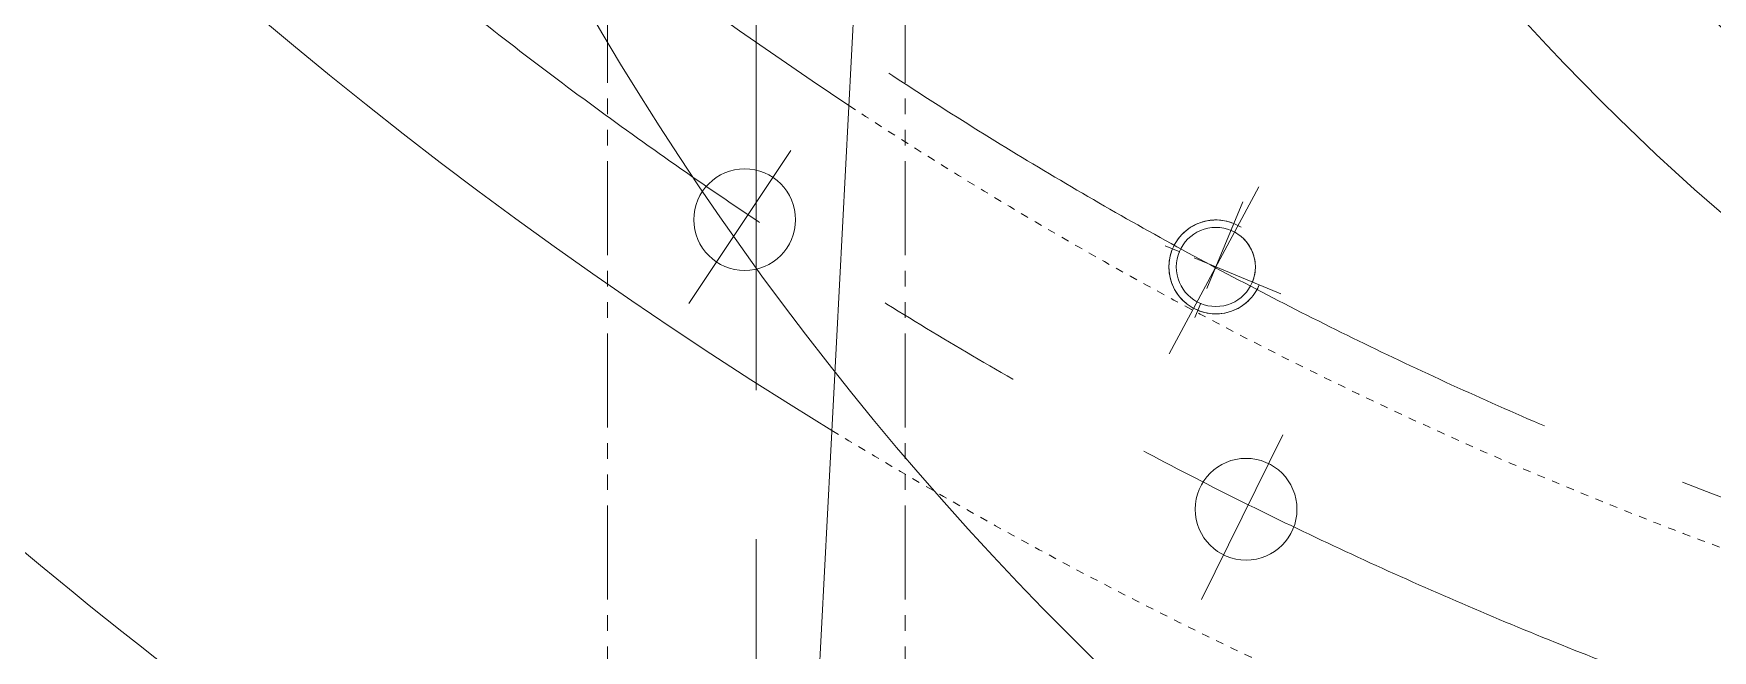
# Model space of a CAD drawing. Header units: millimetres. Extents: x 2 to 671028, y -1 to 511258.
# Drawn here: x 92918 to 98366, y 87670 to 89671 of the extents above; entities that cross this region are included whole.
import ezdxf

# ---------------------------------------------------------------- set-up
doc = ezdxf.new("R2010")
doc.units = ezdxf.units.MM
doc.header["$LTSCALE"] = 25.4
for name, pattern in [('ACAD_ISO02W100', [15, 12, -3]), ('CENTER', [50.800000000000004, 31.75, -6.35, 6.35, -6.35]), ('双点画线', [22, 12, -2, 2, -2, 2, -2]), ('点画线', [18, 12, -2, 2, -2]), ('虚线', [2, 1, -1])]:
    doc.linetypes.add(name, pattern=pattern)
for name, color, linetype, lineweight in [('CAXA1', 5, 'CENTER', 5), ('中心线层', 5, 'CENTER', 5), ('细实线层', 7, 'Continuous', 5), ('虚线层', 6, 'ACAD_ISO02W100', 5)]:
    doc.layers.add(name, color=color, linetype=linetype, lineweight=lineweight)

msp = doc.modelspace()

# ---------------------------------------------------------------- linework, layer by layer
at = {"color": 7, "lineweight": 5}
for p, q in [((95857.21793920804, 95045.87514764201), (95383.71899021581, 86010.97698060912)), ((96649.3847830137, 89024.48348629786), (96643.7429661905, 89018.84166949094)), ((96655.31413776164, 89029.82230131459), (96649.3847830137, 89024.48348629786)), ((96661.51477856857, 89034.84348121916), (96655.31413776164, 89029.82230131459)), ((96667.96970983685, 89039.53326330558), (96661.51477856857, 89034.84348121916)), ((96674.66123907507, 89043.87879320425), (96667.96970983685, 89039.53326330558)), ((96681.57102529738, 89047.86816012874), (96674.66123907507, 89043.87879320425)), ((96688.68012919702, 89051.49042949392), (96681.57102529738, 89047.86816012874)), ((96695.9690652359, 89054.73567290971), (96688.68012919702, 89051.49042949392)), ((96703.41785498799, 89057.59499540138), (96695.9690652359, 89054.73567290971)), ((96711.0060818074, 89060.06055975256), (96703.41785498799, 89057.59499540138)), ((96718.71294689212, 89062.12560802742), (96711.0060818074, 89060.06055975256)), ((96726.51732627039, 89063.78448006931), (96718.71294689212, 89062.12560802742)), ((96734.39782866217, 89065.03262903221), (96726.51732627039, 89063.78448006931)), ((96742.33285414518, 89065.86663381907), (96734.39782866217, 89065.03262903221)), ((96750.30065341198, 89066.28420848491), (96742.33285414518, 89065.86663381907)), ((96758.27938726392, 89066.28420848491), (96750.30065341198, 89066.28420848491)), ((96766.24718653072, 89065.86663381907), (96758.27938726392, 89066.28420848491)), ((96774.18221203737, 89065.03262903221), (96766.24718653072, 89065.86663381907)), ((96782.06271442916, 89063.78448006931), (96774.18221203737, 89065.03262903221)), ((96789.86709380742, 89062.12560802742), (96782.06271442916, 89063.78448006931)), ((96797.57395889216, 89060.06055975256), (96789.86709380742, 89062.12560802742)), ((96805.1621856879, 89057.59499540138), (96797.57395889216, 89060.06055975256)), ((96803.40388998535, 89032.5078023759), (96812.61097544, 89054.73567290971)), ((96809.54212719497, 89029.7748830966), (96803.40388998535, 89032.5078023759)), ((96803.40388998535, 89032.5078023759), (96803.40388998535, 89032.5078023759)), ((96812.61097544, 89054.73567290971), (96805.1621856879, 89057.59499540138)), ((96815.52892219459, 89026.7244586793), (96809.54212719497, 89029.7748830966)), ((96812.61097544, 89054.73567290971), (96812.61097544, 89054.73567290971)), ((96821.34786564314, 89023.3648901255), (96815.52892219459, 89026.7244586793)), ((96826.98300815892, 89019.70538576963), (96821.34786564314, 89023.3648901255)), ((96613.4907796038, 88972.25738724953), (96610.63145711065, 88964.80859750483)), ((96616.73602299594, 88979.54632331057), (96613.4907796038, 88972.25738724953)), ((96613.4907796038, 88972.25738724953), (96613.4907796038, 88972.25738724953)), ((96620.3582923818, 88986.65542722055), (96616.73602299594, 88979.54632331057)), ((96624.34765929595, 88993.56521341922), (96620.3582923818, 88986.65542722055)), ((96628.69318920054, 89000.25674266483), (96624.34765929595, 88993.56521341922)), ((96633.3829712914, 89006.71167393608), (96628.69318920054, 89000.25674266483)), ((96638.40415119004, 89012.91231472378), (96633.3829712914, 89006.71167393608)), ((96643.7429661905, 89018.84166949094), (96638.40415119004, 89012.91231472378)), ((96832.41890427169, 89015.75597606237), (96826.98300815892, 89019.70538576963)), ((96837.64065455325, 89011.52748606788), (96832.41890427169, 89015.75597606237)), ((96842.63394654167, 89007.03150577171), (96837.64065455325, 89011.52748606788)), ((96847.38509396218, 89002.28035835414), (96842.63394654167, 89007.03150577171)), ((96851.8810742687, 88997.28706637313), (96847.38509396218, 89002.28035835414)), ((96856.10956424546, 88992.06531609895), (96851.8810742687, 88997.28706637313)), ((96860.05897395272, 88986.62941998619), (96856.10956424546, 88992.06531609895)), ((96863.71847833075, 88980.99427744378), (96860.05897395272, 88986.62941998619)), ((96867.07804686387, 88975.17533401001), (96863.71847833075, 88980.99427744378)), ((96870.12847128116, 88969.18853900449), (96867.07804686387, 88975.17533401001)), ((96872.86139056046, 88963.05030181113), (96870.12847128116, 88969.18853900449)), ((96602.3598186841, 88925.89359834616), (96601.94224399903, 88917.92579908231)), ((96601.94224399903, 88917.92579908231), (96601.94224399903, 88909.9470652348)), ((96603.19382347834, 88933.82862385281), (96602.3598186841, 88925.89359834616)), ((96604.44197244715, 88941.70912624017), (96603.19382347834, 88933.82862385281)), ((96606.10084447131, 88949.51350560808), (96604.44197244715, 88941.70912624017)), ((96608.16589275651, 88957.22037068837), (96606.10084447131, 88949.51350560808)), ((96610.63145711065, 88964.80859750483), (96608.16589275651, 88957.22037068837)), ((96875.26931394522, 88956.77744691337), (96872.86139056046, 88963.05030181113)), ((96877.34564150122, 88950.38716777603), (96875.26931394522, 88956.77744691337)), ((96879.08468214214, 88943.8969797072), (96877.34564150122, 88950.38716777603)), ((96880.48166931325, 88937.32467185798), (96879.08468214214, 88943.8969797072)), ((96881.53277393091, 88930.68825846691), (96880.48166931325, 88937.32467185798)), ((96882.2351150041, 88924.00592948626), (96881.53277393091, 88930.68825846691)), ((96882.58676746428, 88917.29600071754), (96882.2351150041, 88924.00592948626)), ((96882.58676746428, 88910.57686359956), (96882.58676746428, 88917.29600071754)), ((96601.94224399903, 88909.9470652348), (96602.3598186841, 88901.97926596948)), ((96602.3598186841, 88901.97926596948), (96603.19382347834, 88894.04424046283)), ((96603.19382347834, 88894.04424046283), (96604.44197244715, 88886.16373807103)), ((96604.44197244715, 88886.16373807103), (96606.10084447131, 88878.35935870756)), ((96606.10084447131, 88878.35935870756), (96608.16589275651, 88870.65249362282)), ((96608.16589275651, 88870.65249362282), (96610.63145711065, 88863.06426681229)), ((96610.63145711065, 88863.06426681229), (96613.4907796038, 88855.61547706611)), ((96872.86139056046, 88864.8225625045), (96875.26931394522, 88871.09541739782)), ((96895.08926109575, 88855.61547706611), (96872.86139056046, 88864.8225625045)), ((96872.86139056046, 88864.8225625045), (96872.86139056046, 88864.8225625045)), ((96875.26931394522, 88871.09541739782), (96877.34564150122, 88877.48569653516)), ((96877.34564150122, 88877.48569653516), (96879.08468214214, 88883.97588460843)), ((96879.08468214214, 88883.97588460843), (96880.48166931325, 88890.54819245913)), ((96880.48166931325, 88890.54819245913), (96881.53277393091, 88897.18460584429)), ((96881.53277393091, 88897.18460584429), (96882.2351150041, 88903.86693482642)), ((96882.2351150041, 88903.86693482642), (96882.58676746428, 88910.57686359956)), ((96613.4907796038, 88855.61547706611), (96616.73602299594, 88848.32654100507)), ((96616.73602299594, 88848.32654100507), (96620.3582923818, 88841.21743709064)), ((96620.3582923818, 88841.21743709064), (96624.34765929595, 88834.30765089198)), ((96624.34765929595, 88834.30765089198), (96628.69318920054, 88827.6161216508)), ((96628.69318920054, 88827.6161216508), (96633.3829712914, 88821.16119037513)), ((96633.3829712914, 88821.16119037513), (96638.40415119004, 88814.96054959185)), ((96638.40415119004, 88814.96054959185), (96643.7429661905, 88809.03119482026)), ((96643.7429661905, 88809.03119482026), (96649.3847830137, 88803.38937801334)), ((96859.19525768586, 88803.38937801334), (96864.83707448539, 88809.03119482026)), ((96864.83707448539, 88809.03119482026), (96870.17588950951, 88814.96054959185)), ((96870.17588950951, 88814.96054959185), (96875.19706940815, 88821.16119037513)), ((96875.19706940815, 88821.16119037513), (96879.88685149902, 88827.6161216508)), ((96879.88685149902, 88827.6161216508), (96884.2323814036, 88834.30765089198)), ((96884.2323814036, 88834.30765089198), (96888.22174831775, 88841.21743709064)), ((96888.22174831775, 88841.21743709064), (96891.84401767996, 88848.32654100507)), ((96891.84401767996, 88848.32654100507), (96895.08926109575, 88855.61547706611)), ((96895.08926109575, 88855.61547706611), (96895.08926109575, 88855.61547706611)), ((96649.3847830137, 88803.38937801334), (96655.31413776164, 88798.05056300251)), ((96655.31413776164, 88798.05056300251), (96661.51477856857, 88793.02938309648)), ((96661.51477856857, 88793.02938309648), (96667.96970983685, 88788.33960101154)), ((96667.96970983685, 88788.33960101154), (96674.66123907507, 88783.99407111139)), ((96674.66123907507, 88783.99407111139), (96681.57102529738, 88780.00470418837)), ((96681.57102529738, 88780.00470418837), (96688.68012919702, 88776.3824348232)), ((96688.68012919702, 88776.3824348232), (96695.9690652359, 88773.13719140149)), ((96695.9690652359, 88773.13719140149), (96703.41785498799, 88770.27786891426)), ((96703.41785498799, 88770.27786891426), (96711.0060818074, 88767.81230456308)), ((96711.0060818074, 88767.81230456308), (96718.71294689212, 88765.7472562897)), ((96718.71294689212, 88765.7472562897), (96726.51732627039, 88764.08838424632)), ((96726.51732627039, 88764.08838424632), (96734.39782866217, 88762.84023528342)), ((96734.39782866217, 88762.84023528342), (96742.33285414518, 88762.00623049805)), ((96742.33285414518, 88762.00623049805), (96750.30065341198, 88761.58865583072)), ((96750.30065341198, 88761.58865583072), (96758.27938726392, 88761.58865583072)), ((96758.27938726392, 88761.58865583072), (96766.24718653072, 88762.00623049805)), ((96766.24718653072, 88762.00623049805), (96774.18221203737, 88762.84023528342)), ((96774.18221203737, 88762.84023528342), (96782.06271442916, 88764.08838424632)), ((96782.06271442916, 88764.08838424632), (96789.86709380742, 88765.7472562897)), ((96789.86709380742, 88765.7472562897), (96797.57395889216, 88767.81230456308)), ((96797.57395889216, 88767.81230456308), (96805.1621856879, 88770.27786891426)), ((96805.1621856879, 88770.27786891426), (96812.61097544, 88773.13719140149)), ((96812.61097544, 88773.13719140149), (96819.89991150254, 88776.3824348232)), ((96819.89991150254, 88776.3824348232), (96827.00901540216, 88780.00470418837)), ((96827.00901540216, 88780.00470418837), (96833.91880160083, 88783.99407111139)), ((96833.91880160083, 88783.99407111139), (96840.6103308627, 88788.33960101154)), ((96840.6103308627, 88788.33960101154), (96847.06526210734, 88793.02938309648)), ((96847.06526210734, 88793.02938309648), (96853.26590291427, 88798.05056300251)), ((96853.26590291427, 88798.05056300251), (96859.19525768586, 88803.38937801334))]:
    msp.add_line(p, q, dxfattribs=at)
for centre, radius in [((103213.3461381789, 94659.47749037607), 9811.03989755458), ((95225.31551445086, 89067.26471641268), 165.1), ((96754.29002034977, 88913.93643215782), 128.3407263), ((96852.48352690206, 88127.68579992231), 165.1)]:
    msp.add_circle(centre, radius, dxfattribs=at)
for centre, radius, start, end in [((103219.967662639, 101010.3684939598), 14795.5, 301.3557931603836, 238.5850138831211), ((103206.5015677072, 101010.3684939598), 13868.40000000001, 303.5084241425386, 236.5560396315401), ((103213.3461381789, 94660.36849396132), 7365.999999999982, 148.6687488314908, 31.33325685729969), ((100805.539079567, 92089.85556946447), 3111.500000000002, 108.8191511434206, 344.8541404427495)]:
    msp.add_arc(centre, radius, start, end, dxfattribs=at)
msp.add_open_spline([(113756.0553013323, 111546.4561326398), (112864.7595687153, 112500.678502402), (110828.5704611381, 114210.5601433693), (107205.8991767932, 115926.7065817326), (103206.4589672479, 116616.5094535422), (99134.75106117518, 116199.6215670622), (95271.9242760252, 114747.1449259876), (91886.62489339166, 112322.0397817484), (89225.20961356067, 109071.4909226197), (87483.92676039372, 105213.1539615841), (86756.39164067448, 100999.0657441397), (87250.68658654239, 96719.9525345311), (88797.38393471313, 92676.32918299575), (91368.60805878394, 89151.73535975192), (94783.6438914064, 86393.33399438995), (98824.37132566549, 84605.58229900329), (103217.9217736102, 83906.81440301999), (107669.5155502958, 84391.83993858394), (111873.7173881207, 86012.49123275999), (115532.9625675777, 88690.98739432063), (118399.4314612195, 92241.37949622233), (120258.4712517312, 96440.20830640108), (120722.9426330251, 99481.23769338791), (120765.2435034644, 101003.6354465058)], degree=3, knots=[0, 0, 0, 0, 6187.66602571643, 12450.35545818365, 18783.7763803084, 25175.55398044752, 31622.06567916289, 38124.71359481811, 44683.23785818888, 51298.55092183362, 57973.87072775419, 64697.01929391086, 71462.74865718019, 78273.5017955374, 85129.2788968426, 92030.08014527893, 98977.28584344212, 105969.7011519076, 113006.6229990649, 120087.9511856509, 127214.4959447548, 134386.4928486813, 141603.663266158, 141603.663266158, 141603.663266158, 141603.663266158], dxfattribs=at)
at = {"layer": 'CAXA1', "linetype": 'CENTER', "lineweight": 5, "ltscale": 3}
for p, q in [((95263.0346151849, 90933.32160385718), (95263.0346151849, 85148.01215162191)), ((95375.04012746715, 89291.34343506517), (95043.57191048858, 88795.2661913853)), ((96893.32569998928, 89174.05389333838), (96603.3076854901, 88631.46835113317)), ((96971.67908320423, 88369.3904776917), (96707.79769643188, 87834.29195939717))]:
    msp.add_line(p, q, dxfattribs=at)
for centre, radius in [((103219.967662639, 101010.3684939598), 14351), ((103219.967662639, 101010.3684939598), 13716), ((100800.2346152086, 92103.66993679738), 2882.9)]:
    msp.add_circle(centre, radius, dxfattribs=at)
msp.add_arc((103213.3461381789, 94660.36849396132), 6921.500000000004, 148.6692551225773, 31.33337963512468, dxfattribs=at)
at = {"layer": '中心线层', "color": 7, "linetype": '点画线', "lineweight": 5}
for p, q in [((96841.77145298511, 89125.13529329009), (96666.80858771443, 88702.73757102554)), ((96965.48888149239, 88826.45499951953), (96543.09115920715, 89001.41786479611))]:
    msp.add_line(p, q, dxfattribs=at)
at = {"layer": '细实线层', "color": 7, "linetype": '双点画线', "lineweight": 5}
for p, q in [((94780.43461518489, 90933.32163666011), (94780.43461518489, 84911.58209449473)), ((95745.63461520855, 90933.32163666011), (95745.63461520855, 84911.58209449473))]:
    msp.add_line(p, q, dxfattribs=at)
at = {"layer": '细实线层', "color": 7, "lineweight": 5}
msp.add_arc((96754.29002034977, 88913.93643215782), 152.4, 57.50000000008995, 337.4999999999733, dxfattribs=at)
at = {"layer": '虚线层', "color": 7, "linetype": '虚线', "lineweight": 5}
for centre, radius, start, end in [((103206.5015677072, 101010.3684939598), 13868.40000000009, 236.5560396315401, 303.5084241425386), ((103219.967662639, 101010.3684939598), 14795.5, 238.5850138831211, 301.3557931603836)]:
    msp.add_arc(centre, radius, start, end, dxfattribs=at)

doc.saveas('drawing.dxf')
